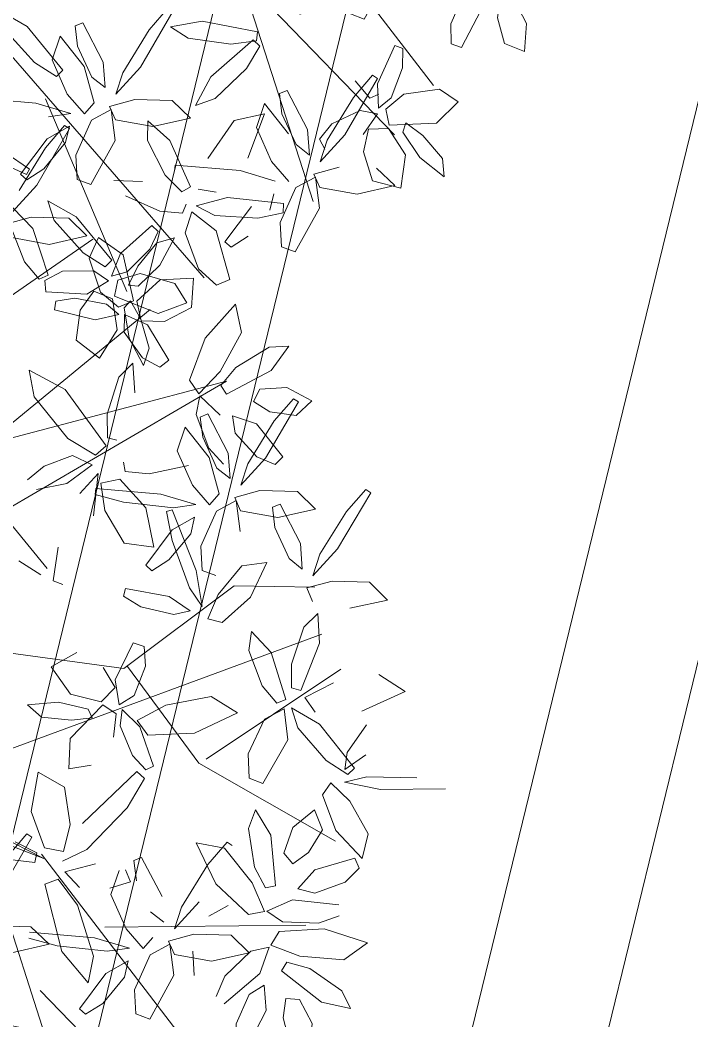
# Model space of a CAD drawing. Header units: millimetres. Extents: x 4980 to 19099, y 3891 to 5773.
# Drawn here: x 11525.77 to 11551.75, y 4866.39 to 4905.08 of the extents above; entities that cross this region are included whole.
import ezdxf

# ---------------------------------------------------------------- set-up
doc = ezdxf.new("R2010")
doc.units = ezdxf.units.MM
for name, color, linetype, lineweight in [('no3_ahşap gorunus on kalın', 34, 'Continuous', 20), ('no3_ölçü tefriş', 252, 'Continuous', 0), ('Poltroncine_Stift_Nr__1', 1, 'Continuous', 20)]:
    doc.layers.add(name, color=color, linetype=linetype, lineweight=lineweight)

# ---------------------------------------------------------------- blocks, each defined once
blk = doc.blocks.new('p34')
at = {"color": 44}
for p, q in [((1683.379, -14145.161), (1673.489, -14159.11)), ((1689.745, -14157.312), (1691.245, -14145.741)), ((1692.477, -14145.759), (1689.745, -14157.312)), ((1696.426, -14147.139), (1697.633, -14158.576)), ((1709.373, -14159.799), (1697.468, -14147.471)), ((1706.751, -14147.489), (1713.483, -14153.476)), ((1701.586, -14148.938), (1711.355, -14156.272)), ((1678.77, -14151.506), (1672.265, -14156.333)), ((1691.075, -14151.353), (1700.732, -14165.701)), ((1705.13, -14151.986), (1709.373, -14159.799)), ((1689.842, -14154.849), (1677.356, -14162.512)), ((1689.888, -14157.183), (1682.828, -14165.969)), ((1684.757, -14158.385), (1680.613, -14164.956)), ((1697.633, -14158.576), (1701.75, -14161.968)), ((1697.741, -14158.695), (1694.76, -14162.265)), ((1687.725, -14160.227), (1689.649, -14167.77)), ((1701.75, -14161.968), (1702.441, -14165.013)), ((1694.76, -14162.265), (1693.074, -14168.117)), ((1694.975, -14162.502), (1699.595, -14166.733))]:
    blk.add_line(p, q, dxfattribs=at)
at = {"color": 62}
for p, q in [((1678.517, -14151.182), (1678.127, -14148.688)), ((1681.66, -14148.951), (1681.318, -14150.157)), ((1680.023, -14150.76), (1680.97, -14149.376)), ((1675.974, -14151.543), (1676.381, -14150.481)), ((1681.318, -14150.157), (1680.006, -14151.9)), ((1713.925, -14150.182), (1713.326, -14151.119)), ((1679.705, -14151.709), (1680.023, -14150.76)), ((1674.204, -14151.291), (1675.445, -14151.967)), ((1675.701, -14151.263), (1675.552, -14151.54)), ((1677.275, -14151.934), (1675.701, -14151.263)), ((1678.44, -14152.594), (1678.517, -14151.182)), ((1676.927, -14151.954), (1675.078, -14151.351)), ((1675.552, -14151.54), (1676.122, -14152.088)), ((1675.749, -14151.491), (1675.974, -14151.543)), ((1680.288, -14151.399), (1679.143, -14152.283)), ((1681.26, -14151.485), (1680.288, -14151.399)), ((1680.34, -14152.659), (1681.26, -14151.485)), ((1674.487, -14153.473), (1674.182, -14152.059)), ((1675.445, -14151.967), (1677.865, -14152.688)), ((1677.94, -14152.471), (1676.927, -14151.954)), ((1677.955, -14152.658), (1677.275, -14151.934)), ((1678.119, -14151.779), (1678.44, -14152.594)), ((1680.006, -14151.9), (1679.705, -14151.709)), ((1681.775, -14151.954), (1681.035, -14152.233)), ((1681.961, -14152.208), (1681.775, -14151.954)), ((1676.122, -14152.088), (1677.303, -14152.664)), ((1679.143, -14152.283), (1678.555, -14153.112)), ((1681.035, -14152.233), (1680.007, -14153.051)), ((1680.678, -14153.34), (1681.961, -14152.208)), ((1674.267, -14152.955), (1674.958, -14152.529)), ((1674.958, -14152.529), (1674.615, -14153.736)), ((1677.303, -14152.664), (1677.955, -14152.658)), ((1677.865, -14152.688), (1677.94, -14152.471)), ((1679.06, -14153.368), (1680.34, -14152.659)), ((1671.517, -14153.284), (1671.935, -14153.146)), ((1671.935, -14153.146), (1672.437, -14153.723)), ((1673.32, -14154.338), (1674.267, -14152.955)), ((1673.327, -14152.977), (1673.991, -14154.313)), ((1676.029, -14153.436), (1676.928, -14153.161)), ((1676.928, -14153.161), (1678.388, -14153.433)), ((1678.555, -14153.112), (1679.06, -14153.368)), ((1680.007, -14153.051), (1679.732, -14153.642)), ((1671.803, -14154.85), (1671.517, -14153.284)), ((1673.991, -14154.313), (1674.487, -14153.473)), ((1675.961, -14153.998), (1676.029, -14153.436)), ((1678.388, -14153.433), (1678.96, -14154.072)), ((1679.732, -14153.642), (1680.678, -14153.34)), ((1672.437, -14153.723), (1672.747, -14154.9)), ((1674.615, -14153.736), (1673.303, -14155.478)), ((1677.837, -14154.507), (1675.961, -14153.998)), ((1679.064, -14153.989), (1678.616, -14154.334)), ((1679.559, -14154.876), (1679.064, -14153.989)), ((1673.002, -14155.287), (1673.32, -14154.338)), ((1678.96, -14154.072), (1677.837, -14154.507)), ((1678.616, -14154.334), (1678.705, -14155.795)), ((1680.455, -14154.169), (1679.581, -14154.108)), ((1679.581, -14154.108), (1680.823, -14154.784)), ((1682.304, -14154.771), (1680.455, -14154.169)), ((1669.974, -14154.874), (1671.14, -14154.741)), ((1671.14, -14154.741), (1671.974, -14155.085)), ((1683.317, -14155.288), (1682.304, -14154.771)), ((1669.507, -14155.911), (1669.974, -14154.874)), ((1672.494, -14155.54), (1671.803, -14154.85)), ((1671.974, -14155.085), (1671.863, -14155.856)), ((1672.747, -14154.9), (1672.494, -14155.54)), ((1676.318, -14154.822), (1676.547, -14155.91)), ((1679.865, -14156.29), (1679.559, -14154.876)), ((1680.823, -14154.784), (1683.242, -14155.506)), ((1673.303, -14155.478), (1673.002, -14155.287)), ((1675.592, -14156.833), (1675.857, -14155.397)), ((1678.138, -14155.723), (1678.875, -14155.553)), ((1678.875, -14155.553), (1678.341, -14156.566)), ((1670.734, -14156.315), (1669.507, -14155.911)), ((1671.863, -14155.856), (1670.734, -14156.315)), ((1671.733, -14157.713), (1671.985, -14155.906)), ((1671.985, -14155.906), (1672.615, -14155.885)), ((1672.615, -14155.885), (1673.065, -14156.674)), ((1673.012, -14156.164), (1672.7, -14155.611)), ((1672.7, -14155.611), (1673.642, -14155.743)), ((1673.642, -14155.743), (1674.972, -14156.661)), ((1676.992, -14156.703), (1678.138, -14155.723)), ((1678.705, -14155.795), (1679.369, -14157.131)), ((1674.072, -14156.809), (1673.012, -14156.164)), ((1679.369, -14157.131), (1679.865, -14156.29)), ((1671.624, -14156.377), (1670.539, -14156.848)), ((1671.362, -14157.106), (1671.953, -14156.552)), ((1671.953, -14156.552), (1671.624, -14156.377)), ((1673.065, -14156.674), (1673.005, -14158.062)), ((1674.972, -14156.661), (1674.811, -14156.956)), ((1676.525, -14157.484), (1676.992, -14156.703)), ((1678.341, -14156.566), (1676.782, -14157.76)), ((1670.539, -14156.848), (1669.638, -14157.633)), ((1674.811, -14156.956), (1674.072, -14156.809)), ((1675.727, -14157.705), (1675.592, -14156.833)), ((1677.463, -14156.99), (1677.234, -14157.015)), ((1677.853, -14159.484), (1677.463, -14156.99)), ((1670.347, -14157.695), (1671.362, -14157.106)), ((1676.782, -14157.76), (1676.525, -14157.484)), ((1680.338, -14157.885), (1679.894, -14157.206)), ((1679.894, -14157.206), (1681.109, -14157.515)), ((1669.638, -14157.633), (1670.347, -14157.695)), ((1672.396, -14158.685), (1671.733, -14157.713)), ((1676.1, -14157.757), (1675.727, -14157.705)), ((1673.005, -14158.062), (1672.396, -14158.685)), ((1673.771, -14158.816), (1675.003, -14157.987)), ((1675.003, -14157.987), (1675.859, -14158.042)), ((1675.859, -14158.042), (1675.363, -14159.139)), ((1675.933, -14158.939), (1676.128, -14158.151)), ((1676.128, -14158.151), (1676.729, -14159.252)), ((1676.766, -14158.076), (1676.821, -14158.773)), ((1679.681, -14158.794), (1678.016, -14158.16)), ((1673.323, -14159.642), (1673.771, -14158.816)), ((1676.228, -14160.59), (1675.933, -14158.939)), ((1675.363, -14159.139), (1673.668, -14160.09)), ((1676.729, -14159.252), (1677.014, -14161.414)), ((1673.668, -14160.09), (1673.323, -14159.642)), ((1675.038, -14159.565), (1674.888, -14159.842)), ((1676.611, -14160.236), (1675.038, -14159.565)), ((1677.777, -14160.896), (1677.853, -14159.484)), ((1674.888, -14159.842), (1675.458, -14160.39)), ((1676.666, -14161.489), (1676.228, -14160.59)), ((1675.298, -14162.3), (1675.365, -14161.738)), ((1675.365, -14161.738), (1676.264, -14161.463))]:
    blk.add_line(p, q, dxfattribs=at)
at = {"color": 64}
for p, q in [((1676.212, -14149.009), (1675.749, -14151.491)), ((1674.182, -14152.059), (1673.687, -14151.171)), ((1673.239, -14151.517), (1673.327, -14152.977))]:
    blk.add_line(p, q, dxfattribs=at)
at = {"color": 60}
for p, q in [((1711.999, -14151.109), (1713.193, -14150.27)), ((1711.483, -14151.825), (1711.999, -14151.109)), ((1713.326, -14151.119), (1711.713, -14152.124)), ((1711.713, -14152.124), (1711.483, -14151.825)), ((1707.009, -14152.71), (1707.967, -14152.279)), ((1707.967, -14152.279), (1707.576, -14153.809)), ((1705.762, -14154.36), (1707.009, -14152.71)), ((1710.462, -14154.295), (1710.471, -14152.678)), ((1710.471, -14152.678), (1710.805, -14152.645)), ((1710.805, -14152.645), (1711.1, -14153.338)), ((1702.001, -14153.036), (1700.689, -14154.778)), ((1704.496, -14153.723), (1703.829, -14153.224)), ((1711.1, -14153.338), (1711.165, -14154.578)), ((1711.557, -14154.246), (1712.737, -14153.513)), ((1712.737, -14153.513), (1713.595, -14153.665)), ((1700.388, -14154.588), (1700.706, -14153.639)), ((1703.559, -14153.648), (1704.058, -14154.729)), ((1705.16, -14154.691), (1704.496, -14153.723)), ((1707.576, -14153.809), (1705.834, -14155.863)), ((1713.595, -14153.665), (1713.165, -14154.761)), ((1705.385, -14155.554), (1705.762, -14154.36)), ((1710.884, -14155.147), (1710.462, -14154.295)), ((1711.159, -14155.063), (1711.557, -14154.246)), ((1704.058, -14154.729), (1704.995, -14155.51)), ((1704.995, -14155.51), (1705.16, -14154.691)), ((1711.165, -14154.578), (1710.884, -14155.147)), ((1713.165, -14154.761), (1711.531, -14155.571)), ((1689.263, -14154.995), (1689.516, -14157.004)), ((1700.222, -14155.509), (1700.267, -14155.113)), ((1700.267, -14155.113), (1701.586, -14154.995)), ((1711.531, -14155.571), (1711.159, -14155.063)), ((1682.357, -14156.311), (1682.614, -14155.542)), ((1682.614, -14155.542), (1683.124, -14156.688)), ((1695.376, -14155.289), (1695.046, -14155.92)), ((1695.755, -14156.423), (1695.376, -14155.289)), ((1703.801, -14155.317), (1704.721, -14155.824)), ((1705.834, -14155.863), (1705.385, -14155.554)), ((1709.472, -14156.428), (1710.27, -14155.508)), ((1710.27, -14155.508), (1710.941, -14155.357)), ((1710.941, -14155.357), (1710.761, -14156.317)), ((1712.873, -14155.409), (1712.082, -14155.234)), ((1712.082, -14155.234), (1712.124, -14155.604)), ((1713.932, -14155.916), (1712.873, -14155.409)), ((1690.521, -14156.447), (1689.508, -14155.93)), ((1695.046, -14155.92), (1695.201, -14157.083)), ((1696.172, -14156.807), (1697.016, -14155.828)), ((1697.016, -14155.828), (1697.795, -14156.658)), ((1704.721, -14155.824), (1703.082, -14156.036)), ((1703.903, -14155.9), (1703.872, -14157.037)), ((1704.132, -14155.875), (1703.903, -14155.9)), ((1704.521, -14158.369), (1704.132, -14155.875)), ((1706.142, -14156.222), (1706.152, -14155.845)), ((1706.152, -14155.845), (1707.032, -14155.615)), ((1707.032, -14155.615), (1708.537, -14155.719)), ((1708.537, -14155.719), (1709.181, -14156.114)), ((1710.859, -14156.043), (1711.558, -14155.7)), ((1711.558, -14155.7), (1712.573, -14156.374)), ((1712.124, -14155.604), (1713.123, -14156.235)), ((1714.279, -14156.537), (1713.932, -14155.916)), ((1682.517, -14157.981), (1682.357, -14156.311)), ((1687.068, -14157.449), (1686.762, -14156.035)), ((1688.026, -14155.943), (1690.445, -14156.665)), ((1689.893, -14156.992), (1690.117, -14156.083)), ((1691.398, -14156.399), (1692.948, -14156.309)), ((1692.948, -14156.309), (1692.622, -14157.431)), ((1703.393, -14156.407), (1704.385, -14156.011)), ((1704.385, -14156.011), (1704.7, -14156.687)), ((1709.181, -14156.114), (1708.091, -14156.462)), ((1710.761, -14156.317), (1709.629, -14157.435)), ((1711.044, -14156.925), (1710.859, -14156.043)), ((1713.123, -14156.235), (1714.279, -14156.537)), ((1683.124, -14156.688), (1683.234, -14158.866)), ((1690.158, -14157.24), (1691.398, -14156.399)), ((1690.445, -14156.665), (1690.521, -14156.447)), ((1695.774, -14157.604), (1695.755, -14156.423)), ((1702.343, -14157.431), (1703.393, -14156.407)), ((1704.7, -14156.687), (1703.863, -14157.931)), ((1705.383, -14156.666), (1705.038, -14156.818)), ((1709.279, -14157.167), (1709.472, -14156.428)), ((1712.573, -14156.374), (1712.931, -14157.615)), ((1685.908, -14156.954), (1686.572, -14158.29)), ((1689.516, -14157.004), (1689.893, -14156.992)), ((1695.201, -14157.083), (1695.486, -14157.841)), ((1696.163, -14158.025), (1696.172, -14156.807)), ((1703.872, -14157.037), (1704.123, -14158.966)), ((1705.038, -14156.818), (1705.17, -14157.745)), ((1711.811, -14157.814), (1711.044, -14156.925)), ((1686.572, -14158.29), (1687.068, -14157.449)), ((1686.622, -14157.475), (1686.591, -14158.612)), ((1687.24, -14159.943), (1686.851, -14157.449)), ((1690.197, -14157.986), (1690.158, -14157.24)), ((1692.622, -14157.431), (1691.265, -14157.988)), ((1693.346, -14157.432), (1694.498, -14157.193)), ((1693.688, -14158.233), (1693.346, -14157.432)), ((1694.498, -14157.193), (1696.07, -14158.119)), ((1702.459, -14158.593), (1702.343, -14157.431)), ((1709.629, -14157.435), (1709.279, -14157.167)), ((1681.109, -14157.515), (1682.887, -14158.778)), ((1686.415, -14158.836), (1688.797, -14157.582)), ((1688.797, -14157.582), (1689.099, -14158.036)), ((1695.486, -14157.841), (1695.774, -14157.604)), ((1697.47, -14157.786), (1696.832, -14158.423)), ((1705.17, -14157.745), (1705.855, -14159.142)), ((1712.931, -14157.615), (1711.811, -14157.814)), ((1681.747, -14158.793), (1680.338, -14157.885)), ((1682.881, -14158.912), (1682.517, -14157.981)), ((1689.099, -14158.036), (1688.303, -14159.003)), ((1689.444, -14158.223), (1688.986, -14158.921)), ((1690.022, -14159.297), (1689.444, -14158.223)), ((1690.48, -14158.847), (1689.815, -14158.033)), ((1691.265, -14157.988), (1690.197, -14157.986)), ((1696.07, -14158.119), (1695.848, -14158.708)), ((1696.832, -14158.423), (1696.163, -14158.025)), ((1700.339, -14157.894), (1700.101, -14158.647)), ((1700.654, -14157.905), (1700.339, -14157.894)), ((1700.751, -14159.613), (1700.654, -14157.905)), ((1703.863, -14157.931), (1702.459, -14158.593)), ((1686.591, -14158.612), (1686.843, -14160.54)), ((1691.416, -14158.448), (1693.872, -14160.006)), ((1696.213, -14158.729), (1697.115, -14158.356)), ((1697.115, -14158.356), (1698.671, -14158.692)), ((1700.101, -14158.647), (1700.109, -14159.962)), ((1701.706, -14158.45), (1701.556, -14158.727)), ((1703.279, -14159.121), (1701.706, -14158.45)), ((1704.445, -14159.781), (1704.521, -14158.369)), ((1706.292, -14158.586), (1705.148, -14159.47)), ((1707.265, -14158.672), (1706.292, -14158.586)), ((1708.64, -14158.871), (1709.062, -14158.404)), ((1709.062, -14158.404), (1710.786, -14158.609)), ((1710.786, -14158.609), (1712.345, -14159.435)), ((1680.215, -14159.875), (1679.681, -14158.794)), ((1682.705, -14159.084), (1681.747, -14158.793)), ((1682.887, -14158.778), (1682.705, -14159.084)), ((1683.234, -14158.866), (1682.881, -14158.912)), ((1685.481, -14160.109), (1686.415, -14158.836)), ((1688.303, -14159.003), (1686.531, -14160.067)), ((1692.415, -14159.973), (1690.48, -14158.847)), ((1694.436, -14159.7), (1695.438, -14158.968)), ((1695.848, -14158.708), (1694.947, -14158.821)), ((1695.438, -14158.968), (1696.069, -14158.892)), ((1696.069, -14158.892), (1695.585, -14159.711)), ((1696.707, -14159.208), (1696.213, -14158.729)), ((1698.671, -14158.692), (1698.638, -14159.132)), ((1701.556, -14158.727), (1702.126, -14159.275)), ((1701.976, -14160.392), (1704.038, -14158.935)), ((1703.914, -14158.742), (1702.881, -14159.219)), ((1704.038, -14158.935), (1703.914, -14158.742)), ((1704.123, -14158.966), (1704.445, -14159.781)), ((1706.344, -14159.846), (1707.265, -14158.672)), ((1706.689, -14159.744), (1707.838, -14158.965)), ((1707.838, -14158.965), (1708.571, -14158.937)), ((1708.571, -14158.937), (1708.031, -14159.871)), ((1709.675, -14159.479), (1708.64, -14158.871)), ((1697.913, -14159.374), (1696.707, -14159.208)), ((1698.638, -14159.132), (1697.913, -14159.374)), ((1702.881, -14159.219), (1701.265, -14160.3)), ((1702.126, -14159.275), (1703.307, -14159.852)), ((1703.959, -14159.845), (1703.279, -14159.121)), ((1707.04, -14159.42), (1706.011, -14160.238)), ((1706.683, -14160.527), (1707.965, -14159.395)), ((1707.779, -14159.141), (1707.04, -14159.42)), ((1707.965, -14159.395), (1707.779, -14159.141)), ((1678.388, -14159.664), (1680.215, -14159.875)), ((1679.624, -14159.701), (1678.48, -14160.585)), ((1680.597, -14159.787), (1679.624, -14159.701)), ((1679.676, -14160.961), (1680.597, -14159.787)), ((1694.017, -14160.326), (1694.436, -14159.7)), ((1695.585, -14159.711), (1694.227, -14160.588)), ((1695.795, -14159.554), (1695.346, -14160.09)), ((1696.628, -14160.49), (1695.795, -14159.554)), ((1700.404, -14160.543), (1700.751, -14159.613)), ((1705.148, -14159.47), (1704.56, -14160.299)), ((1706.218, -14160.453), (1706.689, -14159.744)), ((1708.878, -14159.921), (1709.147, -14159.628)), ((1709.147, -14159.628), (1709.972, -14160.02)), ((1711.336, -14159.918), (1709.675, -14159.479)), ((1712.345, -14159.435), (1711.336, -14159.918)), ((1684.425, -14160.024), (1684.276, -14160.302)), ((1685.999, -14160.695), (1684.425, -14160.024)), ((1686.531, -14160.067), (1685.481, -14160.109)), ((1687.164, -14161.355), (1687.24, -14159.943)), ((1689.012, -14160.161), (1687.867, -14161.045)), ((1689.984, -14160.247), (1689.012, -14160.161)), ((1689.24, -14160.066), (1689.673, -14160.779)), ((1693.682, -14160.356), (1692.415, -14159.973)), ((1693.872, -14160.006), (1693.682, -14160.356)), ((1695.346, -14160.09), (1695.84, -14161.824)), ((1700.109, -14159.962), (1700.404, -14160.543)), ((1703.307, -14159.852), (1703.959, -14159.845)), ((1705.064, -14160.555), (1706.344, -14159.846)), ((1710.186, -14161.387), (1708.878, -14159.921)), ((1709.972, -14160.02), (1711.038, -14161.087)), ((1680.372, -14160.535), (1679.343, -14161.353)), ((1680.014, -14161.642), (1681.297, -14160.51)), ((1681.111, -14160.256), (1680.372, -14160.535)), ((1681.297, -14160.51), (1681.111, -14160.256)), ((1684.276, -14160.302), (1684.845, -14160.849)), ((1686.843, -14160.54), (1687.164, -14161.355)), ((1689.673, -14160.779), (1690.081, -14160.486)), ((1694.227, -14160.588), (1694.017, -14160.326)), ((1697.372, -14162.109), (1696.628, -14160.49)), ((1701.265, -14160.3), (1700.677, -14160.95)), ((1700.677, -14160.95), (1701.976, -14160.392)), ((1702.033, -14160.623), (1702.932, -14160.348)), ((1702.932, -14160.348), (1704.392, -14160.62)), ((1704.56, -14160.299), (1705.064, -14160.555)), ((1706.011, -14160.238), (1705.736, -14160.829)), ((1705.736, -14160.829), (1706.683, -14160.527)), ((1707.487, -14160.599), (1708.121, -14160.346)), ((1708.121, -14160.346), (1708.034, -14161.325)), ((1676.639, -14160.966), (1677.291, -14160.96)), ((1678.48, -14160.585), (1677.891, -14161.414)), ((1684.845, -14160.849), (1686.026, -14161.426)), ((1686.678, -14161.42), (1685.999, -14160.695)), ((1689.402, -14162.101), (1690.685, -14160.969)), ((1690.499, -14160.715), (1689.759, -14160.994)), ((1690.685, -14160.969), (1690.499, -14160.715)), ((1701.966, -14161.185), (1702.033, -14160.623)), ((1704.392, -14160.62), (1704.965, -14161.259)), ((1706.8, -14161.632), (1707.487, -14160.599)), ((1679.343, -14161.353), (1679.068, -14161.944)), ((1687.867, -14161.045), (1687.279, -14161.873)), ((1700.264, -14161.283), (1700.259, -14161.848)), ((1701.267, -14161.442), (1700.264, -14161.283)), ((1704.965, -14161.259), (1703.841, -14161.694)), ((1705.068, -14161.176), (1704.62, -14161.521)), ((1705.563, -14162.063), (1705.068, -14161.176)), ((1706.46, -14161.356), (1705.586, -14161.295)), ((1705.586, -14161.295), (1706.827, -14161.971)), ((1708.308, -14161.958), (1706.46, -14161.356)), ((1708.034, -14161.325), (1707.042, -14162.606)), ((1708.62, -14161.715), (1708.855, -14161.002)), ((1708.855, -14161.002), (1709.379, -14161.129)), ((1709.379, -14161.129), (1709.69, -14162.132)), ((1711.038, -14161.087), (1711.252, -14161.823)), ((1676.264, -14161.463), (1677.724, -14161.735)), ((1677.014, -14161.414), (1676.666, -14161.489)), ((1677.724, -14161.735), (1678.296, -14162.374)), ((1679.068, -14161.944), (1680.014, -14161.642)), ((1686.026, -14161.426), (1686.678, -14161.42)), ((1702.568, -14162.075), (1701.267, -14161.442)), ((1704.62, -14161.521), (1704.709, -14162.982)), ((1706.681, -14162.394), (1706.8, -14161.632)), ((1708.711, -14162.738), (1708.62, -14161.715)), ((1711.252, -14161.823), (1710.186, -14161.387)), ((1684.753, -14162.197), (1685.652, -14161.922)), ((1685.652, -14161.922), (1687.112, -14162.194)), ((1687.279, -14161.873), (1687.784, -14162.129)), ((1688.731, -14161.812), (1688.456, -14162.403)), ((1695.84, -14161.824), (1696.996, -14163.254)), ((1696.996, -14163.254), (1697.372, -14162.109)), ((1700.259, -14161.848), (1701.462, -14162.681)), ((1702.922, -14162.985), (1702.568, -14162.075)), ((1705.869, -14163.477), (1705.563, -14162.063)), ((1706.827, -14161.971), (1709.246, -14162.693)), ((1709.322, -14162.475), (1708.308, -14161.958)), ((1709.69, -14162.132), (1709.416, -14163.187)), ((1677.173, -14162.809), (1675.298, -14162.3)), ((1678.296, -14162.374), (1677.173, -14162.809)), ((1678.4, -14162.291), (1677.952, -14162.636)), ((1678.895, -14163.178), (1678.4, -14162.291)), ((1679.791, -14162.471), (1678.917, -14162.41)), ((1678.917, -14162.41), (1680.159, -14163.086)), ((1679.437, -14162.47), (1679.763, -14162.173)), ((1679.763, -14162.173), (1680.456, -14162.496)), ((1681.64, -14163.073), (1679.791, -14162.471)), ((1680.456, -14162.496), (1681.218, -14163.445)), ((1684.685, -14162.76), (1684.753, -14162.197)), ((1687.112, -14162.194), (1687.684, -14162.833)), ((1707.042, -14162.606), (1706.681, -14162.394)), ((1709.246, -14162.693), (1709.322, -14162.475)), ((1677.952, -14162.636), (1678.041, -14164.097)), ((1686.56, -14163.268), (1684.685, -14162.76)), ((1687.684, -14162.833), (1686.56, -14163.268)), ((1687.788, -14162.75), (1687.34, -14163.096)), ((1688.283, -14163.638), (1687.788, -14162.75)), ((1689.179, -14162.93), (1688.305, -14162.87)), ((1688.305, -14162.87), (1689.546, -14163.546)), ((1690.376, -14164.008), (1691.742, -14162.89)), ((1691.742, -14162.89), (1691.796, -14164.007)), ((1701.462, -14162.681), (1702.922, -14162.985)), ((1705.05, -14162.692), (1704.309, -14162.966)), ((1705.235, -14162.947), (1705.05, -14162.692)), ((1709.416, -14163.187), (1708.711, -14162.738)), ((1680.159, -14163.086), (1682.578, -14163.808)), ((1682.654, -14163.59), (1681.64, -14163.073)), ((1681.768, -14163.698), (1682.283, -14162.982)), ((1687.34, -14163.096), (1687.428, -14164.556)), ((1691.028, -14163.533), (1689.179, -14162.93)), ((1698.249, -14163.933), (1699.455, -14163.111)), ((1699.455, -14163.111), (1700.188, -14163.033)), ((1700.188, -14163.033), (1699.577, -14163.962)), ((1704.309, -14162.966), (1703.277, -14163.779)), ((1703.946, -14164.072), (1705.235, -14162.947)), ((1704.709, -14162.982), (1705.373, -14164.318)), ((1681.218, -14163.445), (1681.247, -14164.133)), ((1682.578, -14163.808), (1682.654, -14163.59)), ((1688.588, -14165.051), (1688.283, -14163.638)), ((1692.041, -14164.05), (1691.028, -14163.533)), ((1705.373, -14164.318), (1705.869, -14163.477)), ((1678.674, -14164.55), (1679.685, -14163.954)), ((1679.685, -14163.954), (1680.587, -14163.929)), ((1681.247, -14164.133), (1680.335, -14163.783)), ((1680.587, -14163.929), (1680.8, -14164.678)), ((1681.464, -14164.114), (1682.378, -14163.851)), ((1681.998, -14163.997), (1681.768, -14163.698)), ((1682.378, -14163.851), (1683.967, -14164.149)), ((1686.738, -14164.038), (1687.637, -14163.763)), ((1689.097, -14164.035), (1689.669, -14164.674)), ((1689.52, -14165.518), (1690.376, -14164.008)), ((1691.796, -14164.007), (1690.748, -14165.369)), ((1691.966, -14164.267), (1692.041, -14164.05)), ((1694.656, -14164.297), (1695.558, -14164.034)), ((1695.558, -14164.034), (1697.015, -14164.326)), ((1697.724, -14164.642), (1698.249, -14163.933)), ((1699.577, -14163.962), (1697.95, -14164.944)), ((1703.277, -14163.779), (1702.998, -14164.369)), ((1678.041, -14164.097), (1678.705, -14165.433)), ((1680.932, -14164.674), (1681.498, -14164.399)), ((1681.974, -14164.492), (1681.464, -14164.114)), ((1681.498, -14164.399), (1682.23, -14164.937)), ((1683.967, -14164.149), (1683.94, -14164.484)), ((1694.581, -14164.858), (1694.656, -14164.297)), ((1697.015, -14164.326), (1697.578, -14164.974)), ((1702.998, -14164.369), (1703.946, -14164.072)), ((1678.669, -14165.687), (1678.674, -14164.55)), ((1678.705, -14165.433), (1679.201, -14164.592)), ((1680.8, -14164.678), (1679.955, -14165.557)), ((1681.436, -14166.427), (1680.932, -14164.674)), ((1683.205, -14164.65), (1681.974, -14164.492)), ((1683.94, -14164.484), (1683.205, -14164.65)), ((1687.428, -14164.556), (1688.092, -14165.892)), ((1691.362, -14165.305), (1692.758, -14164.734)), ((1693.52, -14164.822), (1692.705, -14165.636)), ((1692.758, -14164.734), (1693.52, -14164.822)), ((1697.95, -14164.944), (1697.724, -14164.642)), ((1698.443, -14165.054), (1699.326, -14164.837)), ((1699.326, -14164.837), (1700.829, -14164.961)), ((1702.329, -14164.712), (1701.879, -14165.055)), ((1702.819, -14165.602), (1702.329, -14164.712)), ((1703.719, -14164.899), (1702.845, -14164.834)), ((1702.845, -14164.834), (1704.083, -14165.517)), ((1682.23, -14164.937), (1682.74, -14166.229)), ((1686.147, -14165.053), (1686.986, -14165.199)), ((1686.986, -14165.199), (1688.161, -14165.937)), ((1688.092, -14165.892), (1688.588, -14165.051)), ((1696.449, -14165.393), (1694.581, -14164.858)), ((1697.578, -14164.974), (1696.449, -14165.393)), ((1698.428, -14165.431), (1698.443, -14165.054)), ((1700.829, -14164.961), (1701.468, -14165.365)), ((1705.565, -14165.512), (1703.719, -14164.899)), ((1679.955, -14165.557), (1678.669, -14165.687)), ((1680.793, -14165.252), (1679.993, -14166.122)), ((1681.164, -14165.277), (1680.793, -14165.252)), ((1680.85, -14166.024), (1681.164, -14165.277)), ((1687.409, -14166.478), (1685.942, -14165.419)), ((1689.787, -14166.087), (1689.52, -14165.518)), ((1690.748, -14165.369), (1689.787, -14166.087)), ((1690.681, -14165.914), (1691.362, -14165.305)), ((1696.993, -14165.657), (1697.689, -14165.242)), ((1697.689, -14165.242), (1697.33, -14166.443)), ((1700.373, -14165.698), (1698.428, -14165.431)), ((1701.468, -14165.365), (1700.373, -14165.698)), ((1703.117, -14167.017), (1702.819, -14165.602)), ((1704.083, -14165.517), (1706.499, -14166.251)), ((1706.575, -14166.034), (1705.565, -14165.512)), ((1688.161, -14165.937), (1688.482, -14166.597)), ((1690.847, -14166.275), (1690.681, -14165.914)), ((1692.705, -14165.636), (1690.847, -14166.275)), ((1696.027, -14167.028), (1696.993, -14165.657)), ((1698.192, -14165.641), (1697.735, -14166.171)), ((1699.012, -14166.589), (1698.192, -14165.641)), ((1679.993, -14166.122), (1679.489, -14167.206)), ((1680.163, -14166.975), (1680.85, -14166.024)), ((1682.74, -14166.229), (1682.437, -14167.046)), ((1684.508, -14166.675), (1684.556, -14166.258)), ((1684.556, -14166.258), (1685.302, -14166.061)), ((1685.302, -14166.061), (1686.524, -14166.274)), ((1686.524, -14166.274), (1687.011, -14166.752)), ((1689.564, -14166.864), (1689.822, -14166.177)), ((1689.822, -14166.177), (1690.473, -14167.037)), ((1691.835, -14166.715), (1692.155, -14166.281)), ((1692.155, -14166.281), (1693.2, -14166.382)), ((1693.2, -14166.382), (1694.067, -14167.043)), ((1706.499, -14166.251), (1706.575, -14166.034)), ((1682.437, -14167.046), (1681.436, -14166.427)), ((1686.08, -14167.067), (1684.508, -14166.675)), ((1687.011, -14166.752), (1686.08, -14167.067)), ((1688.482, -14166.597), (1687.409, -14166.478)), ((1688.43, -14167.825), (1688.57, -14166.633)), ((1688.57, -14166.633), (1689.167, -14166.832)), ((1692.402, -14167.207), (1691.835, -14166.715)), ((1697.33, -14166.443), (1695.994, -14168.167)), ((1701.96, -14166.516), (1702.617, -14167.856)), ((1679.489, -14167.206), (1680.163, -14166.975)), ((1689.167, -14166.832), (1689.674, -14168.492)), ((1689.837, -14168.224), (1689.564, -14166.864)), ((1690.473, -14167.037), (1690.715, -14168.83)), ((1690.934, -14167.82), (1690.946, -14167.137)), ((1690.946, -14167.137), (1691.815, -14167.596)), ((1694.067, -14167.043), (1693.38, -14167.52)), ((1695.696, -14167.972), (1696.027, -14167.028)), ((1702.617, -14167.856), (1703.117, -14167.017)), ((1686.89, -14169.062), (1687.704, -14167.274)), ((1687.704, -14167.274), (1688.081, -14167.402)), ((1688.081, -14167.402), (1688.055, -14168.315)), ((1693.38, -14167.52), (1692.402, -14167.207)), ((1694.697, -14167.203), (1693.486, -14168.025)), ((1695.223, -14167.412), (1694.697, -14167.203)), ((1694.712, -14168.291), (1695.223, -14167.412)), ((1685.059, -14168.255), (1685.959, -14167.761)), ((1685.959, -14167.761), (1686.706, -14167.688)), ((1686.706, -14167.688), (1686.801, -14168.219)), ((1688.697, -14169.523), (1688.43, -14167.825)), ((1691.62, -14168.853), (1690.934, -14167.82)), ((1691.815, -14167.596), (1692.612, -14169.006)), ((1695.778, -14168.701), (1695.384, -14167.918)), ((1695.384, -14167.918), (1695.436, -14169.331)), ((1696.511, -14167.745), (1695.862, -14167.81)), ((1695.862, -14167.81), (1696.605, -14168.47)), ((1697.739, -14168.213), (1696.511, -14167.745)), ((1698.205, -14167.912), (1699.341, -14169.358)), ((1684.932, -14169.081), (1685.059, -14168.255)), ((1686.801, -14168.219), (1686.008, -14168.908)), ((1688.055, -14168.315), (1687.507, -14169.721)), ((1690.308, -14168.933), (1689.837, -14168.224)), ((1693.486, -14168.025), (1692.676, -14169.277)), ((1693.652, -14169.275), (1694.712, -14168.291)), ((1695.994, -14168.167), (1695.696, -14167.972)), ((1699.341, -14169.358), (1699.733, -14168.218)), ((1689.674, -14168.492), (1689.545, -14170.252)), ((1696.202, -14170.599), (1695.778, -14168.701)), ((1686.008, -14168.908), (1684.932, -14169.081)), ((1686.92, -14170.213), (1686.89, -14169.062)), ((1692.277, -14169.258), (1691.62, -14168.853)), ((1692.612, -14169.006), (1692.277, -14169.258)), ((1692.676, -14169.277), (1693.652, -14169.275)), ((1695.436, -14169.331), (1696.049, -14171.78)), ((1687.507, -14169.721), (1686.92, -14170.213)), ((1689.545, -14170.252), (1688.697, -14169.523))]:
    blk.add_line(p, q, dxfattribs=at)
blk = doc.blocks.new('edc')
at = {"layer": 'Poltroncine_Stift_Nr__1', "linetype": 'Continuous'}
for p, q in [((-455272.844, -965869.832), (-455272.844, -966030.174)), ((-455267.72, -965869.832), (-455267.72, -966030.174))]:
    blk.add_line(p, q, dxfattribs=at)

msp = doc.modelspace()

# ---------------------------------------------------------------- linework, layer by layer
at = {"layer": 'no3_ahşap gorunus on kalın'}
msp.add_lwpolyline([(11512.089, 4945.255), (11474.096, 4789.48), (11508.099, 4781.187), (11546.092, 4936.962), (11512.089, 4945.255)], dxfattribs=at)
msp.add_lwpolyline([(11515.761, 4939.213), (11480.138, 4793.153), (11504.426, 4787.229), (11540.049, 4933.289)], close=True, dxfattribs=at)

# ---------------------------------------------------------------- block references
at = {"layer": 'no3_ölçü tefriş'}
for name, p, rotation in [('p34', (-2619.519, 6624.28), 76.29338604496003), ('edc', (-659642.04, -825702.333), 166.2933860449653), ('p34', (-2627.823, 6585.59), 76.29338604496003)]:
    msp.add_blockref(name, p, dxfattribs=dict(at, rotation=rotation))

doc.saveas('drawing.dxf')
